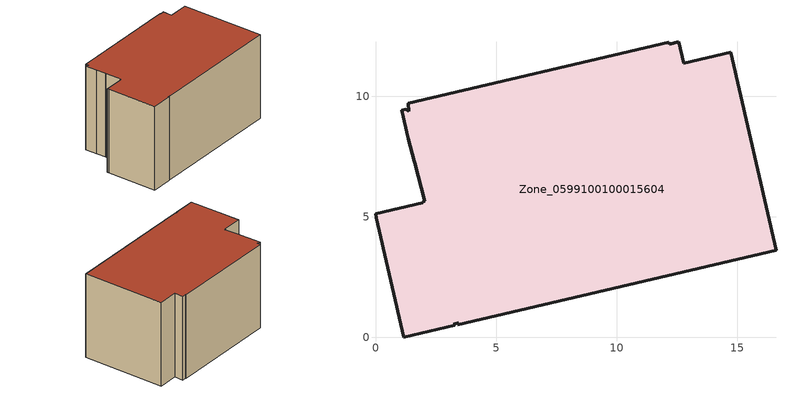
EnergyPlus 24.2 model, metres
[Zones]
Zone_0599100100015604
 floor ground (C_G): 1.6,7.31 1.35,8.23 1.08,9.41 1.26,9.45 1.39,9.38 1.35,9.71 12.15,12.24 12.18,12.16 12.57,12.26 12.78,11.37 14.73,11.82 16.61,3.62 3.41,0.52 3.45,0.6 3.24,0.54 3.28,0.49 1.17,0 0.04,4.96 0,5.13 1.96,5.57 1.95,5.62 2.04,5.65 1.62,7.23 z0
 wall outside (C_F): 0.04,4.96 1.17,0 3.28,0.49 3.24,0.54 3.45,0.6 3.41,0.52 16.61,3.62 14.73,11.82 12.78,11.37 12.57,12.26 12.18,12.16 12.15,12.24 1.35,9.71 1.39,9.38 1.26,9.45 1.08,9.41 1.35,8.23 1.6,7.31 1.62,7.23 2.04,5.65 1.95,5.62 1.96,5.57 0,5.13 0.04,4.96 z0:8.63
 roof outside (C_R): 1.35,8.23 1.6,7.31 1.62,7.23 2.04,5.65 1.95,5.62 1.96,5.57 0,5.13 0.04,4.96 1.17,0 3.28,0.49 3.24,0.54 3.45,0.6 3.41,0.52 16.61,3.62 14.73,11.82 12.78,11.37 12.57,12.26 12.18,12.16 12.15,12.24 1.35,9.71 1.39,9.38 1.26,9.45 1.08,9.41 z8.63
[BUILDING]
Pand.0599100100015604: North Axis=0; Terrain=City; Loads Convergence Tolerance Value=0.04; Temperature Convergence Tolerance Value=0.4; Solar Distribution=FullExterior; Maximum Number of Warmup Days=25; Minimum Number of Warmup Days=1
[Site:Location]
Rotterdam.The.Hague.AP_ZH_NLD Design_Conditions: Latitude=51.96; Longitude=4.45; Time Zone=1; Elevation=-4.5
[SITE:GROUNDTEMPERATURE:BUILDINGSURFACE]
18, 18, 18, 18, 18, 18, 18, 18, 18, 18, 18, 18
[MATERIAL] Thermal Absorptance=0.9; Solar Absorptance=0.7; Visible Absorptance=0.7
Name | Roughness | Thickness | Conductivity | Density | Specific Heat
G.D.2015-2018 | MediumSmooth | 0.15 | 0.0428571 | 540 | 1210
F.D.2015-2018 | Rough | 0.3 | 0.0666667 | 1920 | 840
R.D.2015-2018 | MediumRough | 0.2 | 0.0333333 | 1500 | 1000
[CONSTRUCTION]
C_G: G.D.2015-2018
C_F: F.D.2015-2018
C_R: R.D.2015-2018
[ZONE]
Zone_0599100100015604: Type=1; Multiplier=1; Ceiling Height=Autocalculate; Volume=Autocalculate; Floor Area=autocalculate; Part of Total Floor Area=Yes
[ZONEINFILTRATION:DESIGNFLOWRATE]
Infil_Zone_0599100100015604: Zone or ZoneList or Space or SpaceList=Zone_0599100100015604; Schedule=AlwaysOn; Design Flow Rate Calculation Method=Flow/Area; Flow Rate per Floor Area=0.0021; Constant Term Coefficient=1; Temperature Term Coefficient=0; Velocity Term Coefficient=0; Velocity Squared Term Coefficient=0
[HVACTEMPLATE:ZONE:IDEALLOADSAIRSYSTEM]
Zone_0599100100015604: Maximum Heating Supply Air Temperature=50; Minimum Cooling Supply Air Temperature=13; Maximum Heating Supply Air Humidity Ratio=0.0156; Minimum Cooling Supply Air Humidity Ratio=0.0077; Heating Limit=NoLimit; Cooling Limit=NoLimit; Dehumidification Control Type=ConstantSensibleHeatRatio; Cooling Sensible Heat Ratio=0.7; Dehumidification Setpoint=60; Humidification Control Type=None; Humidification Setpoint=30; Outdoor Air Method=None; Outdoor Air Flow Rate per Person=0.00944; Outdoor Air Flow Rate per Zone Floor Area=0; Outdoor Air Flow Rate per Zone=0; Demand Controlled Ventilation Type=None; Outdoor Air Economizer Type=NoEconomizer; Heat Recovery Type=None; Sensible Heat Recovery Effectiveness=0.7; Latent Heat Recovery Effectiveness=0.65
[ZONECONTROL:THERMOSTAT]
ThermostatControl_Zone_0599100100015604: Zone or ZoneList=Zone_0599100100015604; Control Type Schedule=DualSetpointControlType; Control 1=Thermostat_Zone_0599100100015604; Temperature Difference Between Cutout And Setpoint=0
[THERMOSTATSETPOINT:DUALSETPOINT]
Thermostat_Zone_0599100100015604: Heating Setpoint Temperature Schedule=HeatingSetpoint_Zone_0599100100015604; Cooling Setpoint Temperature Schedule=CoolingSetpoint_Zone_0599100100015604
[SCHEDULE:COMPACT]
HeatingSetpoint_Zone_0599100100015604: Through: 12/31, For: AllDays, Until: 24:00, 21
CoolingSetpoint_Zone_0599100100015604: Through: 12/31, For: AllDays, Until: 24:00, 24
DualSetpointControlType: Through: 12/31, For: AllDays, Until: 24:00, 4
AlwaysOn: Through: 12/31, For: AllDays, Until: 24:00, 1
